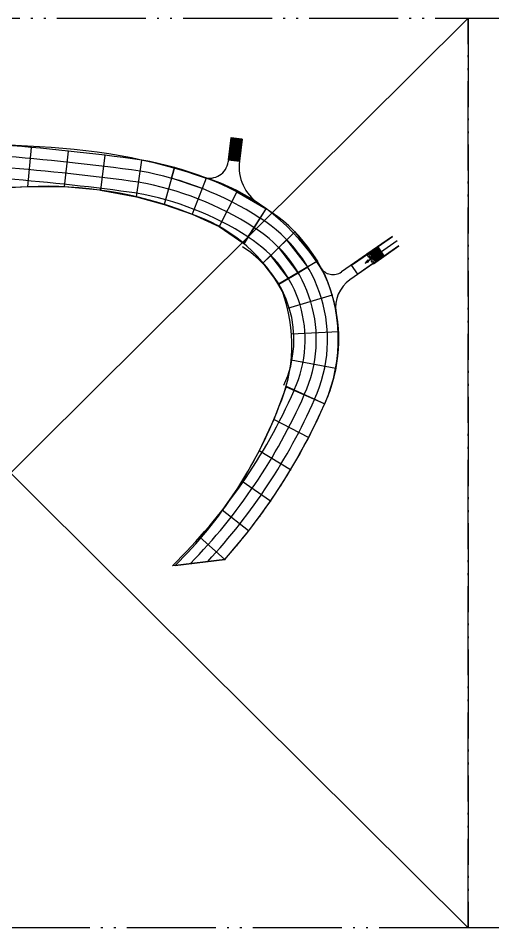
# Model space of a CAD drawing. Extents: x 10241 to 1500931, y -537358 to 142253.
# Drawn here: x 1132782 to 1260741, y -102737 to 142253 of the extents above; entities that cross this region are included whole.
import ezdxf

# ---------------------------------------------------------------- set-up
doc = ezdxf.new("R2010")
doc.units = 0
doc.header["$LTSCALE"] = 1000
doc.header["$MEASUREMENT"] = 0
doc.linetypes.add('ACAD_ISO05W100', pattern=[34, 24, -3, 0.5, -3, 0.5, -3])
doc.linetypes.add('DASH', pattern=[0.35, 0.25, -0.1])
for name, color, linetype in [('14#槽钢', 3, 'Continuous'), ('A-G-PATTERN', 157, 'Continuous'), ('A-G-VISIBLE', 9, 'Continuous'), ('A-P-BELOW', 73, 'DASH'), ('A-P-STAIR', 4, 'Continuous'), ('标注', 3, 'Continuous')]:
    doc.layers.add(name, color=color, linetype=linetype)

# ---------------------------------------------------------------- blocks, each defined once
blk = doc.blocks.new('sdfgdfgdfg')
at = {"layer": 'A-G-PATTERN', "linetype": 'Continuous'}
h = blk.add_hatch(dxfattribs=at)
h.set_pattern_fill('ANSI31', color=256, scale=50, angle=308.09113)
h.set_pattern_definition([(353.091126, (-499234618.08, -3106399135.15), (19.096132141, 157.597272303), [])])
h.paths.add_polyline_path([(282765, 116252), (285743, 115891), (286465, 121847), (283486, 122208)])
at = {"layer": '标注', "linetype": 'Continuous'}
h = blk.add_hatch(color=256, dxfattribs=at)
h.dxf.hatch_style = 1
h.paths.add_polyline_path([(319650, 88449), (320673, 88846), (320349, 89300)])
at = {"layer": 'A-G-VISIBLE', "linetype": 'Continuous'}
for p, q in [((283486, 122208, 2850), (282699, 115713, 2850)), ((286465, 121847, 2850), (285741, 115877, 2850)), ((322324, 92337, 2850), (313309, 86054, 2850)), ((320115, 90798, 2850), (320172, 90716, 2850)), ((322569, 88851, 2850), (320911, 91230, 2850)), ((324040, 89876, 2850), (315555, 83962, 2850))]:
    blk.add_line(p, q, dxfattribs=at)
at = {"layer": 'A-G-VISIBLE', "linetype": 'Continuous', "elevation": 2850, "flags": 128}
blk.add_lwpolyline([(281795, 8634, 0.0755043), (307686, 48284, 0.2261689), (308743, 85356, 0.1660203), (280741, 109958, 0.0783155), (231870, 119715, 0.0061442), (179688, 122168)], format="xyb", dxfattribs=at)
at = {"layer": 'A-G-VISIBLE', "linetype": 'Continuous', "flags": 128}
for points, elevation in [([(193689, 106213), (179688, 122168)], 2850), ([(268465, 7001), (281795, 8634)], 3800)]:
    blk.add_lwpolyline(points, dxfattribs=dict(at, elevation=elevation))
at = {"layer": 'A-G-VISIBLE', "linetype": 'Continuous', "elevation": 2850, "flags": 128}
for points in [[(282765, 116252), (285743, 115891), (286465, 121847), (283486, 122208)], [(282820, 116295), (285699, 115947), (286409, 121804), (283530, 122153)], [(317647, 85420), (315931, 87881), (320854, 91312), (322569, 88851)], [(317659, 85490), (316001, 87869), (320841, 91243), (322499, 88864)]]:
    blk.add_lwpolyline(points, close=True, dxfattribs=at)
at = {"layer": 'A-G-VISIBLE', "linetype": 'Continuous', "elevation": 2850}
blk.add_lwpolyline([(268465, 7001, 0.10628), (296392, 49716, 0.1938436), (297367, 80751, 0.1831466), (274528, 101000, 0.1016936), (231523, 109109, 0.0185237), (193689, 106213)], format="xyb", dxfattribs=at)
at = {"layer": 'A-G-VISIBLE', "linetype": 'Continuous'}
for centre, radius, start, end in [((277736, 116314, 2850), 5000, 251.49583, 353.09112), ((297654, 114434, 2850), 12000, 173.09113, 236.02526), ((311022, 89335, 2850), 4000, 211.99979, 304.8773), ((320701, 76579, 2850), 9000, 124.8773, 189.55885)]:
    blk.add_arc(centre, radius, start, end, dxfattribs=at)
at = {"layer": 'A-P-BELOW', "linetype": 'DASH'}
for p, q in [((321831, 88337, 2850), (320172, 90716, 2850)), ((322077, 88508, 2850), (320419, 90887, 2850)), ((322323, 88680, 2850), (320665, 91059, 2850))]:
    blk.add_line(p, q, dxfattribs=at)
at = {"layer": 'A-P-STAIR', "linetype": 'Continuous'}
for p, q in [((327006, 95601, 2850), (320115, 90798, 2850)), ((327064, 95519, 2850), (320172, 90716, 2850)), ((321831, 88337, 2850), (328722, 93140, 2850)), ((322815, 89023, 2850), (321157, 91402, 2850)), ((323061, 89194, 2850), (321403, 91573, 2850)), ((323307, 89366, 2850), (321649, 91745, 2850)), ((321888, 88255, 2850), (328779, 93058, 2850)), ((323554, 89537, 2850), (321895, 91917, 2850)), ((323800, 89709, 2850), (322141, 92088, 2850)), ((324046, 89881, 2850), (322387, 92260, 2850)), ((324292, 90052, 2850), (322634, 92431, 2850)), ((324538, 90224, 2850), (322880, 92603, 2850)), ((324784, 90395, 2850), (323126, 92774, 2850))]:
    blk.add_line(p, q, dxfattribs=at)
at = {"layer": '标注', "linetype": 'Continuous'}
blk.add_line((320511, 89073, 2850), (328274, 94484, 2850), dxfattribs=at)
at = {"layer": '标注', "linetype": 'Continuous', "elevation": 2850, "flags": 128}
blk.add_lwpolyline([(319650, 88449), (320673, 88846), (320349, 89300)], close=True, dxfattribs=at)

msp = doc.modelspace()

# ---------------------------------------------------------------- linework, layer by layer
at = {"layer": '14#槽钢', "linetype": 'ACAD_ISO05W100'}
for points in [[(1007228, 142253), (1254079.4, 142253), (1254079.4, -102736.6), (1007228, -102736.6)], [(1254079.4, 142253), (1500930.8, 142253), (1500930.8, -102736.6), (1254079.4, -102736.6)]]:
    msp.add_lwpolyline(points, close=True, dxfattribs=at)
at = {"layer": '14#槽钢'}
for points in [[(1007228, 142253), (1254079.4, -102736.6)], [(1254079.4, 142253), (1007228, -102736.6)], [(1191752, 95455.5), (1199597.7, 90940.8)], [(1207379.9, 84699.4), (1213447, 76780.9), (1210844.6, 75244.7), (1205219.3, 82586.5)]]:
    msp.add_lwpolyline(points, dxfattribs=at)
for points in [[(1183495.6, 99166.2), (1182402.3, 96368.2), (1174101.5, 99143.1), (1174910.6, 102036.1)], [(1210844.6, 75244.7), (1205219.3, 82586.5), (1203058.9, 80473.5), (1208242.2, 73708.4)], [(1208242.2, 73708.4), (1203058.9, 80473.5), (1200898.4, 78360.4), (1205639.8, 72172.2)], [(1205639.8, 72172.2), (1200898.4, 78360.4), (1198738, 76247.4), (1203037.4, 70636)]]:
    msp.add_lwpolyline(points, close=True, dxfattribs=at)
at = {"layer": 'A-P-STAIR'}
for points in [[(1166082.4, 104036.5, 0.03090172), (1086355.5, 110023.6, 0.25893786)], [(1165673.5, 101064.5, 0.02985003), (1089024.2, 106982.5, 0.02985003)], [(1165264.6, 98092.5, 0.02878448), (1091703.1, 103929.7, 0.02878448)], [(1164855.6, 95120.5, 0.02770474), (1094392.6, 100864.8, 0.02770474)]]:
    msp.add_lwpolyline(points, format="xyb", dxfattribs=at)
for points in [[(1136277.5, 107436), (1135317.3, 96843.6)], [(1146229.6, 106456.4), (1145209.3, 96852.7)], [(1156165.4, 105323.1), (1155020.6, 95931.5)], [(1164718.4, 94123.2), (1166082.4, 104036.5)], [(1174910.6, 102036.1), (1172134.3, 92109.8)], [(1183495.6, 99166.2), (1179701.3, 89455.6)], [(1135317.3, 96843.6), (1125369.2, 96298.9), (1115537.7, 95569.5), (1105694.4, 94648.2)], [(1145209.3, 96852.7), (1135317.3, 96843.6)], [(1155020.6, 95931.5), (1145209.3, 96852.7)], [(1155020.6, 95931.5), (1164718.4, 94123.2)], [(1164718.4, 94123.2), (1172134.3, 92109.8)], [(1191752, 95455.5), (1186995.2, 86143.5)], [(1172134.3, 92109.8), (1179701.3, 89455.6), (1186995.2, 86143.5), (1193578.3, 81591.8)], [(1193578.3, 81591.8), (1199597.7, 90940.8)], [(1193721, 81471.5), (1199597.7, 90940.8)], [(1207379.8, 84699.5), (1198738, 76247.4)], [(1213447, 76780.9), (1202935.4, 70575.9)], [(1217448.5, 67642.7), (1205421.9, 64024.9)], [(1219152.7, 57813.6), (1206477.3, 57164.6)], [(1218461.3, 47861.8), (1206372.1, 50185.5)], [(1204999.1, 42960.1), (1201709.2, 34209.9), (1197747.5, 25702), (1193124.9, 17500.3), (1187801.1, 9714.9)], [(1204999.1, 42960.1), (1215414.2, 38362.8)], [(1205046.8, 43129.3), (1215414.2, 38362.8)], [(1211092.9, 29346.4), (1201709.2, 34209.9)], [(1206217, 20617.5), (1197747.5, 25702)], [(1200805.7, 12210.1), (1193124.9, 17500.3)], [(1194879.9, 4157), (1187801.1, 9714.9)], [(1181742.4, 2480.4), (1188462.6, -3510.7)], [(1188462.8, -3510.4), (1174353.8, -5239.3)]]:
    msp.add_lwpolyline(points, dxfattribs=at)
at = {"layer": 'A-P-STAIR', "color": 240, "true_color": 0xed1f24}
for points in [[(1199597.7, 90940.8, 0.10010789), (1166082.4, 104036.5, 0.30224667)], [(1197971.5, 88415.1, 0.09979481), (1165672.7, 101058.5, 0.10010789)], [(1196345.3, 85889.3, 0.09979481), (1165152.1, 98100, 0.09979481)], [(1194719.1, 83363.6, 0.09979481), (1164631.5, 95141.4, 0.09979481)]]:
    msp.add_lwpolyline(points, format="xyb", dxfattribs=at)
at = {"layer": 'A-P-STAIR', "color": 2}
for points in [[(1215414.2, 38362.8, 0.37820079), (1199597.7, 90940.8, 1.23013231)], [(1212668.4, 39625.1, 0.37820079), (1198004.2, 88373.1, 0.37820079)], [(1209922.7, 40887.5, 0.37820079), (1196410.6, 85805.4, 0.37820079)], [(1207177, 42149.9, 0.37820079), (1194817.1, 83237.7, 0.37820079)], [(1204431.3, 43412.2, 0.37820079), (1193223.5, 80670, 0.37820079)]]:
    msp.add_lwpolyline(points, format="xyb", dxfattribs=at)
at = {"layer": 'A-P-STAIR', "color": 6}
for points in [[(1174353.8, -5239.3, 0.09608712), (1207177.9, 41998.4, 0.07826204)], [(1179195.5, -4646, 0.08972992), (1209923.3, 40786.5, 0.07826204)], [(1183892, -4070.5, 0.0838056), (1212668.7, 39574.6, 0.07826204)], [(1188462.6, -3510.7, 0.07826204), (1215414.2, 38362.8, -1.04855407)]]:
    msp.add_lwpolyline(points, format="xyb", dxfattribs=at)
at = {"layer": 'A-P-STAIR'}
for p in [(1136277.5, 107436), (1146229.6, 106456.4), (1156165.4, 105323.1), (1174910.6, 102036.1), (1183495.6, 99166.2), (1191752, 95455.5), (1207379.8, 84699.5), (1207379.8, 84699.5), (1207379.9, 84699.4), (1213447, 76780.9), (1213447, 76780.9), (1213447.1, 76780.8), (1217448.4, 67642.8), (1217448.4, 67642.8), (1217448.5, 67642.7), (1219152.7, 57813.6), (1219152.7, 57813.6), (1219152.7, 57813.6), (1218461.3, 47861.8), (1218461.3, 47861.8), (1218461.3, 47861.8), (1213323.9, 33820.8), (1211092.8, 29346.4), (1211092.9, 29346.4), (1208723.1, 24943.9), (1206217, 20617.5), (1206217, 20617.4), (1203577, 16371.6), (1200805.5, 12209.9), (1200805.7, 12210.1), (1197905.7, 8137.3), (1194879.7, 4156.8), (1194879.9, 4157), (1191731.3, 273.2), (1188462.8, -3510.4)]:
    msp.add_point(p, dxfattribs=at)

# ---------------------------------------------------------------- block references
msp.add_blockref('sdfgdfgdfg', (906668, -12144.4, -2850.2), dxfattribs=at)

doc.saveas('drawing.dxf')
